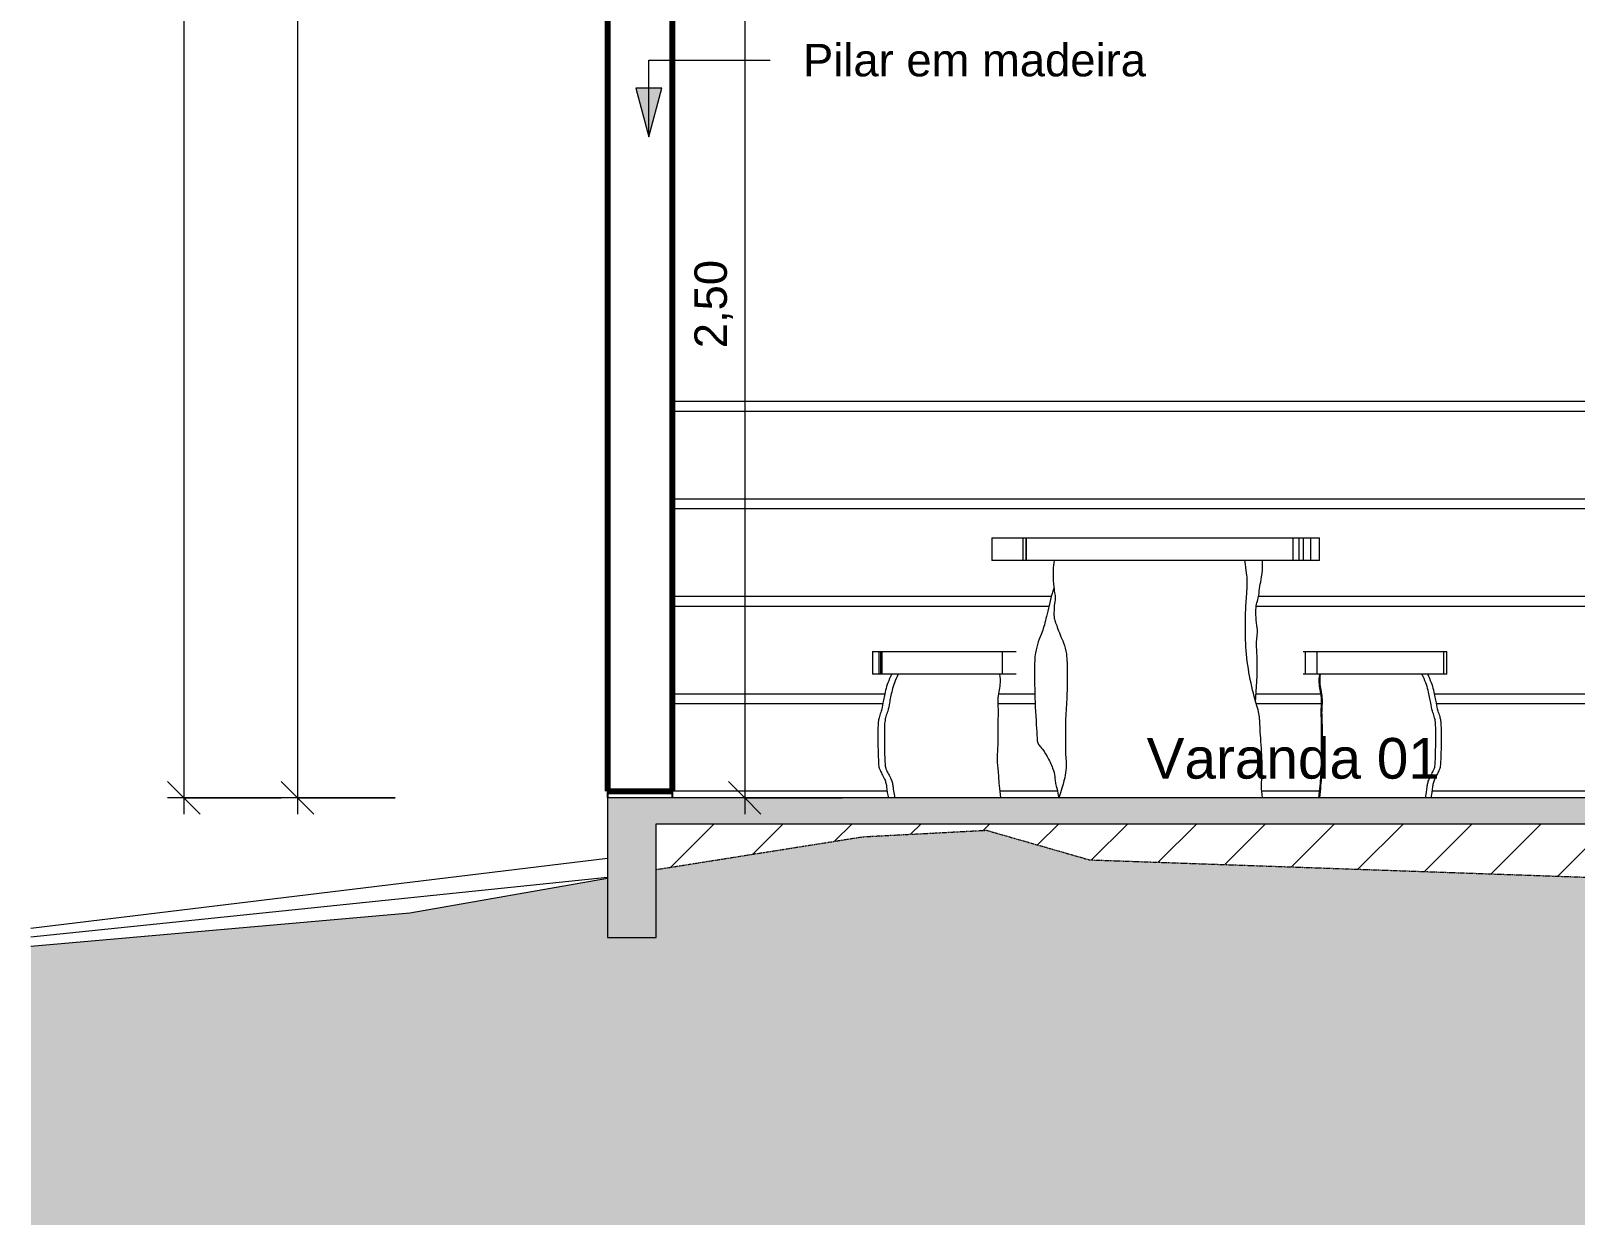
# Model space of a CAD drawing. Header units: millimetres. Extents: x -23833 to 62003, y -3000 to 6760.
# Drawn here: x 78 to 4832, y -1135 to 2540 of the extents above; entities that cross this region are included whole.
import ezdxf

# ---------------------------------------------------------------- set-up
doc = ezdxf.new("R2010")
doc.units = ezdxf.units.MM
doc.linetypes.add('Overhead', pattern=[3.96875, 2.38125, -1.5875])
for name, color, linetype, lineweight in [('A-ANNO-DIMS', 211, 'Continuous', 9), ('A-ANNO-DIMS-50', 211, 'Continuous', 9), ('A-AREA', 32, 'Continuous', 9), ('A-DETL-GENF', 92, 'Continuous', 9), ('A-DETL-THIN', 151, 'Continuous', 9), ('A-FLOR-OVHD', 1, 'Overhead', 9), ('C-TOPO', 7, 'Continuous', 9), ('Corrimão', 250, 'Continuous', 25), ('Corrimãos superiores', 7, 'Continuous', 9), ('G-ANNO-TEXT', 231, 'Continuous', 9), ('I-FURN', 30, 'Continuous', 9), ('L-HRDS-IDEN', 13, 'Continuous', 9), ('S-COLS', 52, 'Continuous', 25)]:
    doc.layers.add(name, color=color, linetype=linetype, lineweight=lineweight)
doc.styles.add('@Arial Unicode MS', font='ARIALUNI.TTF', dxfattribs={"height": 100})
doc.styles.add('Arial', font='arial.ttf', dxfattribs={"height": 125})
doc.styles.add('Arial_1', font='arial.ttf', dxfattribs={"height": 100})
doc.dimstyles.new('CRT_-__Metros_-_Linha_de_chamada_3_5_mm_1', dxfattribs={"dimscale": 304.8, "dimtxt": 100.584485, "dimasz": 0.328084, "dimexe": 0.164042, "dimexo": 0.0625, "dimgap": 0.082021, "dimtad": 1, "dimlfac": 0.001, "dimrnd": 0.01, "dimzin": 0, "dimdsep": 46, "dimtxsty": '@Arial Unicode MS', "dimblk1": 'OBLIQUE', "dimblk2": 'OBLIQUE', "dimsah": 1, "dimcen": 0.09, "dimdle": 0.164042, "dimazin": 0, "dimtfac": 1, "dimtdec": 4, "dimtix": 1, "dimtmove": 0, "dimatfit": 3, "dimfxl": 0.984252, "dimfxlon": 1, "dimtvp": 1, "dimtolj": 1, "dimtzin": 0, "dimarcsym": 2})
doc.dimstyles.new('CRT_-__Metros_-_Linha_de_chamada_3_5_mm_2', dxfattribs={"dimscale": 304.8, "dimtxt": 100.584485, "dimasz": 0.328084, "dimexe": 0.164042, "dimexo": 0.0625, "dimgap": 0.082021, "dimtad": 1, "dimlfac": 0.001, "dimrnd": 0.01, "dimzin": 0, "dimdsep": 46, "dimtxsty": '@Arial Unicode MS', "dimblk1": 'OBLIQUE', "dimblk2": 'OBLIQUE', "dimsah": 1, "dimcen": 0.09, "dimdle": 0.164042, "dimazin": 0, "dimtfac": 1, "dimtdec": 4, "dimtix": 1, "dimtmove": 2, "dimatfit": 3, "dimfxl": 0.984252, "dimfxlon": 1, "dimtvp": 1, "dimtolj": 1, "dimtzin": 0, "dimarcsym": 2})

# ---------------------------------------------------------------- blocks, each defined once
blk = doc.blocks.new('Guarda-corpo - Guarda-corpo-3444766-B')
at = {"layer": 'Corrimão', "color": 7, "lineweight": 9}
for p, q in [((-11044.6, 1100), (-7844.6, 1100)), ((-11044.6, 1070), (-7864.6, 1070)), ((-11044.6, 800), (-9878.1, 800)), ((-11044.6, 770), (-9885.7, 770)), ((-9247.4, 770), (-7864.6, 770)), ((-9240.4, 800), (-7864.6, 800)), ((-11044.6, 500), (-10390.9, 500)), ((-10039.9, 500), (-9929.1, 500)), ((-9248, 500), (-9049.3, 500)), ((-8698.3, 500), (-7864.6, 500)), ((-11044.6, 470), (-10396.7, 470)), ((-10042, 470), (-9928, 470)), ((-9247.2, 470), (-9047.2, 470)), ((-8692.5, 470), (-7864.6, 470))]:
    blk.add_line(p, q, dxfattribs=at)
blk = doc.blocks.new('Tipo de corrimão superior - Corrimão superior_Interno_-3444834-B')
at = {"layer": 'Corrimãos superiores'}
for p, q in [((-7535.6, 1400), (-11044.6, 1400)), ((-7254.6, 1400), (-7274.4, 1400)), ((-11044.6, 1370), (-7525.9, 1370)), ((-7501.5, 1370), (-7315, 1370)), ((-7274.2, 1370), (-7254.6, 1370))]:
    blk.add_line(p, q, dxfattribs=at)
blk = doc.blocks.new('Blks_Mob_Mesa com Bancos Rústica - Madeira Clara-3524189-B')
at = {"layer": 'I-FURN', "color": 55}
for p, q in [((-10061.7, 980), (-10061.7, 910)), ((-9965.7, 980), (-9965.7, 910)), ((-9957, 980), (-9957, 910)), ((-9954.5, 980), (-9133.3, 980)), ((-9954.5, 910), (-9954.5, 980)), ((-9133.3, 910), (-9133.3, 980)), ((-9114.8, 910), (-9114.8, 980)), ((-9102, 910), (-9102, 980)), ((-9079.5, 910), (-9079.5, 980)), ((-9052.6, 910), (-9052.6, 980)), ((-9133.3, 910), (-9954.5, 910)), ((-10428.4, 630), (-10428.4, 560)), ((-10409.4, 630), (-10409.4, 560)), ((-10403.7, 630), (-10403.7, 560)), ((-10398.9, 630), (-10029.1, 630)), ((-10398.9, 560), (-10398.9, 630)), ((-10029.1, 630), (-10029.1, 560)), ((-9096.2, 560), (-9096.2, 630)), ((-9059.6, 630), (-8669.7, 630)), ((-9059.6, 560), (-9059.6, 630)), ((-8669.7, 560), (-8669.7, 630)), ((-8660.8, 560), (-8660.8, 630)), ((-10029.1, 560), (-10398.9, 560)), ((-8669.7, 560), (-9059.6, 560))]:
    blk.add_line(p, q, dxfattribs=at)
for points, knots in [([(-10061.7, 980), (-10061.8, 980), (-10059.3, 980), (-10044.6, 980), (-10014.1, 980), (-9997.1, 980), (-9975, 980), (-9965.6, 980)], [2.047752, 2.047752, 2.047752, 2.047752, 2.436357, 3.282857, 3.702191, 4.188951, 4.546251, 4.546251, 4.546251, 4.546251]), ([(-9133.3, 980), (-9121.4, 980), (-9116.1, 980), (-9114.9, 980), (-9114.8, 980)], [0, 0, 0, 0, 0.2638083, 0.4560718, 0.4560718, 0.4560718, 0.4560718]), ([(-9114.8, 980), (-9113.9, 980), (-9109.1, 980), (-9099.3, 980), (-9079.9, 980), (-9062.3, 980), (-9055.9, 980), (-9052.7, 980), (-9052.6, 980)], [1.774374, 1.774374, 1.774374, 1.774374, 1.904488, 2.355833, 2.750742, 3.18532, 3.840237, 4.365259, 4.365259, 4.365259, 4.365259]), ([(-9965.6, 910), (-9975, 910), (-9997.1, 910), (-10014.1, 910), (-10044.6, 910), (-10059.3, 910), (-10061.8, 910), (-10061.7, 910)], [-4.546251, -4.546251, -4.546251, -4.546251, -4.188951, -3.702191, -3.282857, -2.436357, -2.047752, -2.047752, -2.047752, -2.047752]), ([(-9869.5, 910), (-9873.2, 888.9), (-9873.2, 859.8), (-9870.4, 819.4), (-9866.4, 804.5), (-9866.4, 788.1), (-9870.2, 766.7), (-9870.2, 733.2), (-9867.3, 725.4), (-9859.1, 702.8), (-9850.9, 680.2), (-9838.8, 654.2), (-9829.4, 619.4), (-9829.4, 564.6), (-9829.5, 489.3), (-9835, 425.8), (-9835, 368.9), (-9835, 308.7), (-9832.3, 293.1), (-9832.3, 264.6), (-9839.5, 223.9), (-9855.4, 180)], [-2.194971, -2.194971, -2.194971, -2.194971, -2.096144, -2.003768, -1.925245, -1.867056, -1.789238, -1.720226, -1.648681, -1.587385, -1.503921, -1.407525, -1.277765, -1.097332, -0.886741, -0.673913, -0.477539, -0.333222, -0.219623, -0.12659, 0, 0, 0, 0]), ([(-9228.2, 180), (-9232.2, 209.8), (-9229, 245.8), (-9229, 309.8), (-9236.6, 396.9), (-9236.5, 439.7), (-9254.2, 488.2), (-9275, 586.4), (-9281.1, 656.2), (-9281, 744.3), (-9277.6, 792.5), (-9274, 843.7), (-9277, 877.7), (-9282.6, 910)], [-2.189179, -2.189179, -2.189179, -2.189179, -2.04774, -1.844028, -1.633103, -1.435678, -1.224067, -0.982855, -0.701935, -0.477654, -0.273698, -0.128392, 0, 0, 0, 0]), ([(-9249.3, 476.9), (-9248.2, 500.2), (-9244.6, 542.3), (-9244.6, 578.9), (-9244.6, 625.1), (-9247.6, 659.3), (-9243.6, 681.6), (-9243.6, 703.2), (-9248.9, 733.3), (-9248.9, 766.8), (-9244.5, 783.2), (-9238.1, 807.1), (-9238.1, 828.2), (-9227.6, 867.4), (-9227.6, 910)], [-1.289918, -1.289918, -1.289918, -1.289918, -1.107207, -0.944429, -0.816665, -0.704661, -0.619372, -0.538032, -0.444934, -0.356882, -0.275193, -0.207028, -0.11324, 0, 0, 0, 0]), ([(-9114.8, 910), (-9114.9, 910), (-9116.1, 910), (-9121.4, 910), (-9133.3, 910)], [-0.4560718, -0.4560718, -0.4560718, -0.4560718, -0.2638083, 0, 0, 0, 0]), ([(-9052.6, 910), (-9052.7, 910), (-9055.9, 910), (-9062.3, 910), (-9079.9, 910), (-9099.3, 910), (-9109.1, 910), (-9113.9, 910), (-9114.8, 910)], [-4.365259, -4.365259, -4.365259, -4.365259, -3.840237, -3.18532, -2.750742, -2.355833, -1.904488, -1.774374, -1.774374, -1.774374, -1.774374]), ([(-9870.5, 825.8), (-9872.4, 819.9), (-9882, 787.8), (-9892.2, 740), (-9905.5, 690.1), (-9918.6, 662.1), (-9929.8, 620.3), (-9929.8, 571), (-9929.8, 482.1), (-9921.9, 368.6), (-9921.9, 347.3), (-9908.7, 334.1), (-9890.8, 308.5), (-9873.3, 271), (-9867, 247.7), (-9867, 231.1), (-9863.3, 217.3), (-9858.6, 199.6), (-9855.4, 180)], [-2.09246, -2.09246, -2.09246, -2.09246, -2.050497, -1.855648, -1.692644, -1.555967, -1.421903, -1.224817, -0.951115, -0.707762, -0.540862, -0.463499, -0.36438, -0.25923, -0.170144, -0.110456, -0.057026, 0, 0, 0, 0]), ([(-10428.4, 630), (-10428.4, 630), (-10427.9, 630), (-10424.9, 630), (-10423.1, 630), (-10414.4, 630), (-10407.8, 630), (-10405.7, 630), (-10404.1, 630), (-10403.8, 630)], [4.49208, 4.49208, 4.49208, 4.49208, 4.691862, 5.257928, 5.734722, 6.119599, 6.487339, 6.864099, 6.953493, 6.953493, 6.953493, 6.953493]), ([(-10026.5, 630), (-10021.2, 630), (-10003.8, 630), (-9986.8, 630), (-9986.1, 630), (-9986.1, 630)], [5.192887, 5.192887, 5.192887, 5.192887, 5.652198, 6.571154, 7.054549, 7.054549, 7.054549, 7.054549]), ([(-9103.2, 630), (-9103.2, 630), (-9103.2, 630), (-9098.9, 630), (-9096.2, 630)], [7.135416, 7.135416, 7.135416, 7.135416, 7.752486, 8.161145, 8.161145, 8.161145, 8.161145]), ([(-9096.2, 630), (-9074.1, 630), (-9068.9, 630), (-9068.9, 630), (-9064.7, 630), (-9062.5, 630), (-9059.6, 630)], [0, 0, 0, 0, 0.2577189, 0.4264303, 0.5760661, 0.6970347, 0.6970347, 0.6970347, 0.6970347]), ([(-8669.9, 630), (-8669.7, 630), (-8668.7, 630), (-8662, 630), (-8661.1, 630), (-8660.8, 630), (-8660.8, 630)], [3.9030277, 3.9030277, 3.9030277, 3.9030277, 3.9173683, 3.9725163, 4.2312478, 4.4305445, 4.4305445, 4.4305445, 4.4305445]), ([(-10403.8, 560), (-10404.1, 560), (-10405.7, 560), (-10407.8, 560), (-10414.4, 560), (-10423.1, 560), (-10424.9, 560), (-10427.9, 560), (-10428.4, 560), (-10428.4, 560)], [-6.953493, -6.953493, -6.953493, -6.953493, -6.864099, -6.487339, -6.119599, -5.734722, -5.257928, -4.691862, -4.49208, -4.49208, -4.49208, -4.49208]), ([(-10369.6, 560), (-10379.3, 541.8), (-10389.7, 509.7), (-10396.6, 470.6), (-10400.2, 450), (-10408.3, 428.8), (-10410.7, 415.3), (-10412.4, 396.3), (-10412.3, 339.7), (-10410.2, 278.3), (-10408.3, 271.4), (-10405, 264.3), (-10397.2, 247.5), (-10390.1, 235.3), (-10386.6, 222.2), (-10385.3, 214.8), (-10385.3, 207.6), (-10379.9, 180)], [-1.121434, -1.121434, -1.121434, -1.121434, -1.019974, -0.918061, -0.828125, -0.766217, -0.706407, -0.610023, -0.462072, -0.326976, -0.244476, -0.208302, -0.164641, -0.114818, -0.076827, -0.046277, 0, 0, 0, 0]), ([(-10349.6, 560), (-10359.3, 541.8), (-10369.7, 509.7), (-10376.6, 470.6), (-10380.2, 450), (-10388.3, 428.8), (-10390.7, 415.3), (-10392.4, 396.3), (-10392.3, 339.7), (-10390.2, 278.3), (-10388.3, 271.4), (-10385, 264.3), (-10377.2, 247.5), (-10370.1, 235.3), (-10366.6, 222.2), (-10365.3, 214.8), (-10365.3, 207.6), (-10359.9, 180)], [-1.121434, -1.121434, -1.121434, -1.121434, -1.019974, -0.918061, -0.828125, -0.766217, -0.706407, -0.610023, -0.462072, -0.326976, -0.244476, -0.208302, -0.164641, -0.114818, -0.076827, -0.046277, 0, 0, 0, 0]), ([(-10034, 180), (-10036.7, 206.8), (-10040.5, 250.1), (-10044, 289.8), (-10044, 313.7), (-10041.8, 344.2), (-10041.8, 372.5), (-10041.8, 426.5), (-10040.8, 432.5), (-10040.8, 451.6), (-10042.3, 469.1), (-10042.3, 487.1), (-10037.7, 513), (-10034.4, 531.6), (-10034.4, 549), (-10036.4, 560)], [-1.087386, -1.087386, -1.087386, -1.087386, -0.96838, -0.852697, -0.750932, -0.661565, -0.539765, -0.444355, -0.358943, -0.312764, -0.253708, -0.186951, -0.118741, -0.051229, 0, 0, 0, 0]), ([(-9986.1, 560), (-9986.1, 560), (-9986.8, 560), (-10003.8, 560), (-10021.2, 560), (-10026.5, 560)], [-7.054549, -7.054549, -7.054549, -7.054549, -6.571154, -5.652198, -5.192887, -5.192887, -5.192887, -5.192887]), ([(-9096.2, 560), (-9098.9, 560), (-9103.2, 560), (-9103.2, 560), (-9103.2, 560)], [-8.161145, -8.161145, -8.161145, -8.161145, -7.752486, -7.135416, -7.135416, -7.135416, -7.135416]), ([(-9059.6, 560), (-9062.5, 560), (-9064.7, 560), (-9068.9, 560), (-9068.9, 560), (-9074.1, 560), (-9096.2, 560)], [-0.6970347, -0.6970347, -0.6970347, -0.6970347, -0.5760661, -0.4264303, -0.2577189, 0, 0, 0, 0]), ([(-9052.9, 560), (-9054.8, 549), (-9054.8, 531.6), (-9051.5, 513), (-9047, 487.1), (-9047, 469.1), (-9048.5, 451.6), (-9048.5, 432.5), (-9047.4, 426.5), (-9047.4, 372.5), (-9047.4, 344.2), (-9045.3, 313.7), (-9045.3, 289.8), (-9048.8, 250.1), (-9052.5, 206.8), (-9055.2, 180)], [0, 0, 0, 0, 0.051229, 0.118741, 0.186951, 0.253708, 0.312764, 0.358943, 0.444355, 0.539765, 0.661565, 0.750932, 0.852697, 0.96838, 1.087386, 1.087386, 1.087386, 1.087386]), ([(-9050.4, 560), (-9052.3, 549), (-9052.3, 531.6), (-9049, 513), (-9044.5, 487.1), (-9044.5, 469.1), (-9046, 451.6), (-9046, 432.5), (-9044.9, 426.5), (-9044.9, 372.5), (-9044.9, 344.2), (-9042.8, 313.7), (-9042.8, 289.8), (-9046.3, 250.1), (-9050, 206.8), (-9052.7, 180)], [0, 0, 0, 0, 0.051229, 0.118741, 0.186951, 0.253708, 0.312764, 0.358943, 0.444355, 0.539765, 0.661565, 0.750932, 0.852697, 0.96838, 1.087386, 1.087386, 1.087386, 1.087386]), ([(-8726.8, 180), (-8721.4, 207.6), (-8721.4, 214.8), (-8720.1, 222.2), (-8716.6, 235.3), (-8709.6, 247.5), (-8701.7, 264.3), (-8698.4, 271.4), (-8696.6, 278.3), (-8694.4, 339.7), (-8694.4, 396.3), (-8696, 415.3), (-8698.4, 428.8), (-8706.5, 450), (-8710.2, 470.6), (-8717, 509.7), (-8727.5, 541.8), (-8737.1, 560)], [0, 0, 0, 0, 0.046277, 0.076827, 0.114818, 0.164641, 0.208302, 0.244476, 0.326976, 0.462072, 0.610023, 0.706407, 0.766217, 0.828125, 0.918061, 1.019974, 1.121434, 1.121434, 1.121434, 1.121434]), ([(-8709.3, 180), (-8703.9, 207.6), (-8703.9, 214.8), (-8702.6, 222.2), (-8699.1, 235.3), (-8692.1, 247.5), (-8684.2, 264.3), (-8680.9, 271.4), (-8679.1, 278.3), (-8676.9, 339.7), (-8676.9, 396.3), (-8678.5, 415.3), (-8680.9, 428.8), (-8689, 450), (-8692.7, 470.6), (-8699.5, 509.7), (-8710, 541.8), (-8719.6, 560)], [0, 0, 0, 0, 0.046277, 0.076827, 0.114818, 0.164641, 0.208302, 0.244476, 0.326976, 0.462072, 0.610023, 0.706407, 0.766217, 0.828125, 0.918061, 1.019974, 1.121434, 1.121434, 1.121434, 1.121434]), ([(-8660.8, 560), (-8660.8, 560), (-8661.1, 560), (-8662, 560), (-8668.7, 560), (-8669.7, 560), (-8669.9, 560)], [-4.4305445, -4.4305445, -4.4305445, -4.4305445, -4.2312478, -3.9725163, -3.9173683, -3.9030277, -3.9030277, -3.9030277, -3.9030277])]:
    blk.add_open_spline(points, degree=3, knots=knots, dxfattribs=at)
for points in [[(-9965.7, 980), (-9965.7, 980), (-9963.1, 980), (-9954.5, 980)], [(-9954.5, 910), (-9963.1, 910), (-9965.7, 910), (-9965.7, 910)], [(-10403.6, 630), (-10403.8, 630), (-10403.7, 630), (-10398.9, 630)], [(-10029.1, 630), (-10026.7, 630), (-10026.2, 630), (-10026.4, 630)], [(-9986.1, 630), (-9986.1, 630), (-9986.1, 630), (-9986.1, 630)], [(-9103.2, 630), (-9103.2, 630), (-9103.2, 630), (-9103.2, 630)], [(-10398.9, 560), (-10403.7, 560), (-10403.8, 560), (-10403.6, 560)], [(-10026.4, 560), (-10026.2, 560), (-10026.7, 560), (-10029.1, 560)], [(-9986.1, 560), (-9986.1, 560), (-9986.1, 560), (-9986.1, 560)], [(-9103.2, 560), (-9103.2, 560), (-9103.2, 560), (-9103.2, 560)], [(-9229.8, 196.7), (-9229.9, 197.2), (-9229.9, 197.8), (-9230, 198.3)]]:
    blk.add_open_spline(points, degree=3, dxfattribs=at)
blk = doc.blocks.new('DIMBLOCK55-B')
at = {"layer": 'A-ANNO-DIMS-50', "lineweight": 18}
for p, q in [((899.4, 6710.2), (849.4, 6760.2)), ((899.4, 6710.2), (949.4, 6660.2)), ((899.4, 180), (849.4, 230)), ((899.4, 180), (949.4, 130))]:
    blk.add_line(p, q, dxfattribs=at)
at = {"layer": 'A-ANNO-DIMS-50'}
for p, q in [((899.4, 6760.2), (899.4, 130)), ((1199.4, 6710.2), (849.4, 6710.2)), ((899.4, 6710.2), (1199.4, 6710.2)), ((1199.4, 180), (849.4, 180)), ((899.4, 180), (1199.4, 180))]:
    blk.add_line(p, q, dxfattribs=at)
at = {"layer": 'A-ANNO-DIMS-50', "color": 0, "insert": (744.6, 3309.8), "char_height": 100, "width": 324.675, "attachment_point": 1, "rotation": 90, "line_spacing_factor": 1.117605, "style": '@Arial Unicode MS'}
blk.add_mtext('6,53', dxfattribs=at)
blk = doc.blocks.new('_Oblique')
at = {"color": 0, "linetype": 'ByBlock', "lineweight": -2}
blk.add_line((-0.5, -0.5), (0.5, 0.5), dxfattribs=at)
blk = doc.blocks.new('DIMBLOCK56-B')
at = {"layer": 'A-ANNO-DIMS-50', "lineweight": 18}
for p, q in [((549.4, 6710.2), (499.4, 6760.2)), ((549.4, 6710.2), (599.4, 6660.2)), ((549.4, 180), (499.4, 230)), ((549.4, 180), (599.4, 130))]:
    blk.add_line(p, q, dxfattribs=at)
at = {"layer": 'A-ANNO-DIMS-50'}
for p, q in [((549.4, 6760.2), (549.4, 130)), ((849.4, 6710.2), (499.4, 6710.2)), ((549.4, 6710.2), (849.4, 6710.2)), ((849.4, 180), (499.4, 180)), ((549.4, 180), (849.4, 180))]:
    blk.add_line(p, q, dxfattribs=at)
at = {"layer": 'A-ANNO-DIMS-50', "color": 0, "insert": (394.6, 3309.8), "char_height": 100, "width": 324.675, "attachment_point": 1, "rotation": 90, "line_spacing_factor": 1.117605, "style": '@Arial Unicode MS'}
blk.add_mtext('6,53', dxfattribs=at)
blk = doc.blocks.new('DIMBLOCK67-B')
at = {"layer": 'A-ANNO-DIMS-50', "lineweight": 18}
for p, q in [((2275.9, 2680), (2225.9, 2730)), ((2275.9, 2680), (2325.9, 2630)), ((2275.9, 180), (2225.9, 230)), ((2275.9, 180), (2325.9, 130))]:
    blk.add_line(p, q, dxfattribs=at)
at = {"layer": 'A-ANNO-DIMS-50'}
for p, q in [((2275.9, 2730), (2275.9, 130)), ((2105.1, 2680), (2325.9, 2680)), ((2275.9, 2680), (2105.1, 2680)), ((2575.9, 180), (2225.9, 180)), ((2275.9, 180), (2575.9, 180))]:
    blk.add_line(p, q, dxfattribs=at)
at = {"layer": 'A-ANNO-DIMS-50', "color": 0, "insert": (2121.1, 1563.4), "char_height": 100, "width": 324.675, "attachment_point": 1, "rotation": 90, "line_spacing_factor": 1.117605, "style": '@Arial Unicode MS'}
blk.add_mtext('2,50', dxfattribs=at)

msp = doc.modelspace()

# ---------------------------------------------------------------- hatches: boundary and pattern name
at = {"layer": 'A-DETL-GENF'}
h = msp.add_hatch(dxfattribs=at)
h.set_pattern_fill('FP_23', color=55, style=0, pattern_type=2)
h.set_pattern_definition([(45, (12470.56, 2115.08), (0, 449.013), [317.5, -317.5]), (45, (12554.75, 2030.9), (0, 449.013), [317.5, -317.5]), (45, (12638.94, 1946.7), (0, 449.013), [317.5, -317.5]), (135, (12470.56, 2171.2), (-449.013, 3e-14), [317.5, -317.5]), (135, (12554.75, 2255.4), (-449.013, 3e-14), [317.5, -317.5]), (135, (12638.94, 2339.6), (-449.013, 3e-14), [317.5, -317.5])])
h.paths.add_polyline_path([(22750.771, -1135.218), (22750.771, 231.258), (20862.137, 32.754), (19453.372, 0), (19453.372, -220), (19273.372, -220), (19273.372, -65.515), (18772.095, -247.965), (17937.64, -39.912), (17797.64, -39.912), (16816.013, -230.721), (16080.067, -153.37), (14982.602, 100), (14282.602, 100), (13893.372, 10.139), (13893.372, -140), (13713.372, -140), (13713.372, 0), (10713.372, 0), (10713.372, -250), (10533.372, -250), (10533.372, 100), (8469.192, 100), (7095.212, -142.27), (6033.372, -105.189), (6033.372, -245.189), (5853.372, -245.189), (5853.372, -98.904), (3337.502, -11.048), (3019.982, 80), (2640.503, 60.112), (2003.372, -40.799), (2003.372, -250), (1853.372, -250), (1853.372, -68.224), (1245.3, -175.444), (78.463, -277.529), (78.463, -1135.218), (21547.111, -1135.218)])
h = msp.add_hatch(color=7, dxfattribs=at)
h.paths.add_polyline_path([(1853.372, -250), (2003.372, -250), (2003.372, 100), (5853.372, 100), (5853.372, -245.189), (6033.372, -245.189), (6033.372, 100), (10533.372, 100), (10533.372, -250), (10713.372, -250), (10713.372, 200), (5853.372, 200), (5853.372, 180), (1853.372, 180), (1853.372, -75.236)])
h.paths.add_polyline_path([(19273.372, -220), (19453.372, -220), (19453.372, 200), (16893.372, 200), (16893.372, 180), (13893.372, 180), (13893.372, 200), (13713.372, 200), (13713.372, -140), (13893.372, -140), (13893.372, 100), (19273.372, 100), (19273.372, -75.236)])
h = msp.add_hatch(dxfattribs=at)
h.set_pattern_fill('FP_24', style=0, pattern_type=2)
h.set_pattern_definition([(45, (12470.56, 2115.08), (-106.066, 106.066), [])])
h.paths.add_polyline_path([(18772.095, -247.965), (19273.372, -65.515), (19273.372, 100), (14982.602, 100), (16080.067, -153.37), (16816.013, -230.721), (17797.64, -39.912), (17937.64, -39.912), (18499.713, -180.052)])
h.paths.add_polyline_path([(7095.212, -142.27), (8469.192, 100), (6033.372, 100), (6033.372, -105.189)])
h.paths.add_polyline_path([(5853.372, -98.904), (5853.372, 100), (2003.372, 100), (2003.372, -40.799), (2640.503, 60.112), (3019.982, 80), (3337.502, -11.048), (5746.54, -95.173)])
h.paths.add_polyline_path([(13893.372, 10.139), (14282.602, 100), (13893.372, 100)])
at = {"layer": 'G-ANNO-TEXT'}
msp.add_hatch(color=7, dxfattribs=at).paths.add_polyline_path([(1980.648, 2213.899), (2020.84, 2363.899), (1940.456, 2363.899)])

# ---------------------------------------------------------------- linework, layer by layer
at = {"layer": 'A-AREA'}
for p, q in [((2714.43, 200), (2053.372, 200)), ((3238.884, 200), (3062.032, 200)), ((4044.712, 200), (3867.831, 200)), ((5283.372, 200), (4392.314, 200))]:
    msp.add_line(p, q, dxfattribs=at)
at = {"layer": 'A-DETL-THIN'}
for p, q in [((5853.372, 180), (1853.372, 180)), ((1853.372, 180), (1853.372, -250)), ((2003.372, -250), (2003.372, 100)), ((2003.372, 100), (5853.372, 100)), ((1853.372, -68.224), (1245.3, -175.444)), ((1245.3, -175.444), (78.463, -277.529)), ((1853.372, -250), (2003.372, -250))]:
    msp.add_line(p, q, dxfattribs=at)
at = {"layer": 'A-FLOR-OVHD'}
for p, q in [((2003.372, -40.799), (2640.503, 60.112)), ((2640.503, 60.112), (3019.982, 80)), ((3019.982, 80), (3337.502, -11.048)), ((3337.502, -11.048), (5853.372, -98.904))]:
    msp.add_line(p, q, dxfattribs=at)
at = {"layer": 'C-TOPO'}
for p, q in [((78.463, -221.768), (1853.371, -6.061)), ((78.463, -247.819), (1853.371, -64.868))]:
    msp.add_line(p, q, dxfattribs=at)
at = {"layer": 'G-ANNO-TEXT', "color": 7}
for p, q in [((1980.648, 2450.35), (2353.798, 2450.35)), ((1980.648, 2213.899), (1980.648, 2450.35)), ((2020.84, 2363.899), (1940.456, 2363.899)), ((1940.456, 2363.899), (1980.648, 2213.899)), ((1980.648, 2213.899), (2020.84, 2363.899))]:
    msp.add_line(p, q, dxfattribs=at)
at = {"layer": 'S-COLS', "lineweight": 80}
for p, q in [((1853.372, 2723.395), (1853.372, 200)), ((2053.372, 200), (2053.372, 2723.395)), ((1853.372, 200), (2053.372, 200))]:
    msp.add_line(p, q, dxfattribs=at)
at = {"layer": 'S-COLS'}
for p, q in [((1853.372, 200), (1853.372, 180)), ((2053.372, 180), (2053.372, 200))]:
    msp.add_line(p, q, dxfattribs=at)

# ---------------------------------------------------------------- block references
at = {"layer": 'Corrimão', "color": 7, "lineweight": 9}
msp.add_blockref('Guarda-corpo - Guarda-corpo-3444766-B', (13097.992, 0), dxfattribs=at)
at = {"layer": 'Corrimãos superiores'}
msp.add_blockref('Tipo de corrimão superior - Corrimão superior_Interno_-3444834-B', (13097.992, 0), dxfattribs=at)
at = {"layer": 'I-FURN', "color": 55}
msp.add_blockref('Blks_Mob_Mesa com Bancos Rústica - Madeira Clara-3524189-B', (13097.992, 0), dxfattribs=at)

# ---------------------------------------------------------------- texts
at = {"layer": 'G-ANNO-TEXT', "color": 7, "insert": (2455.398, 2500.35), "char_height": 100, "width": 1310.75906, "attachment_point": 1, "style": 'Arial_1'}
msp.add_mtext('Pilar em madeira', dxfattribs=at)
at = {"layer": 'L-HRDS-IDEN', "insert": (3513.134, 363.91), "char_height": 125, "width": 1082.27812, "attachment_point": 1, "style": 'Arial'}
msp.add_mtext('Varanda 01', dxfattribs=at)

# ---------------------------------------------------------------- dimensions: what is measured, and where the dimension line sits
at = {"layer": 'A-ANNO-DIMS'}
for base, p1, p2, picture, middle in [((549.381, 180), (849.381, 6710.163), (849.381, 180), 'DIMBLOCK56-B', (473.289, 3445.081)), ((899.381, 180), (1199.381, 6710.163), (1199.381, 180), 'DIMBLOCK55-B', (823.289, 3445.081))]:
    dim = msp.add_linear_dim(base=base, p1=p1, p2=p2, angle=90, dimstyle='CRT_-__Metros_-_Linha_de_chamada_3_5_mm_1', override={"dimpost": '<>', "dimfxl": 6530.162637}, dxfattribs=at)
    dim.commit()
    dim.dimension.update_dxf_attribs({"geometry": picture, "text_midpoint": middle})
dim = msp.add_linear_dim(base=(2275.892, 180), p1=(2105.111, 2680), p2=(2575.892, 180), angle=90, dimstyle='CRT_-__Metros_-_Linha_de_chamada_3_5_mm_2', override={"dimpost": '<>', "dimfxl": 2543.940825}, dxfattribs=at)
dim.commit()
dim.dimension.update_dxf_attribs({"geometry": 'DIMBLOCK67-B', "text_midpoint": (2187.756, 1725.781), "dimtype": 160, "text_rotation": 90})

doc.saveas('drawing.dxf')
